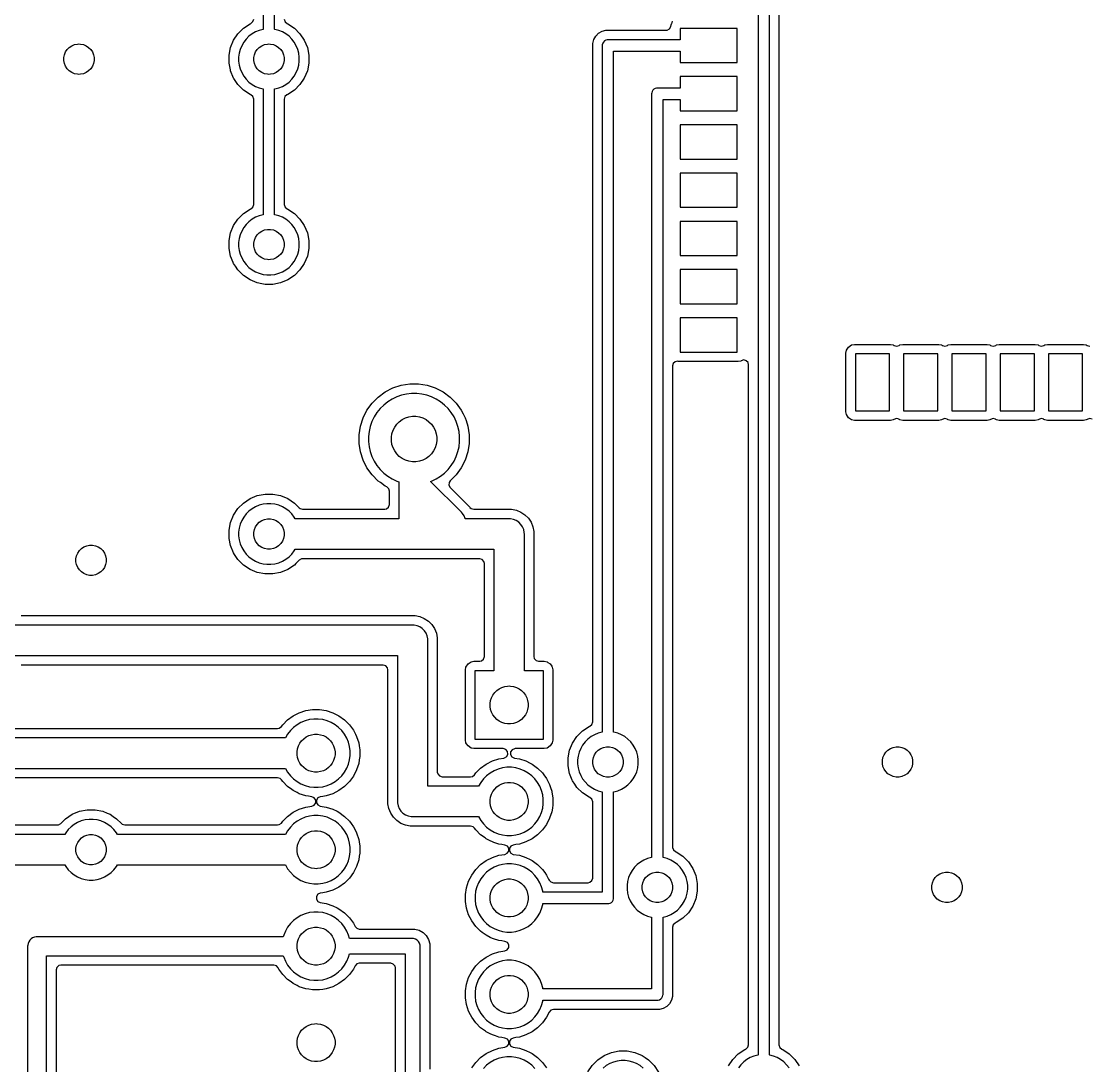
# Model space of a CAD drawing. Header units: millimetres. Extents: x 0 to 90, y 0 to 72.
# Drawn here: x 17.16 to 45.28, y 28.5 to 56 of the extents above; entities that cross this region are included whole.
import ezdxf

# ---------------------------------------------------------------- set-up
doc = ezdxf.new("R2010")
doc.units = ezdxf.units.MM
doc.layers.add('ABLATE', color=1, linetype='CONTINUOUS')

msp = doc.modelspace()

# ---------------------------------------------------------------- linework, layer by layer
at = {"layer": 'ABLATE'}
for points in [[(37.3652, 28.4445), (37.3015, 28.5275), (37.2275, 28.6015), (37.1445, 28.6652), (37.0538, 28.7175), (36.9572, 28.7575), (36.8561, 28.7846), (36.85, 28.7854), (36.85, 45.5), (36.85, 60.44)], [(37.1005, 60.4927), (37.1005, 29.054), (37.1006, 29.0496), (37.1226, 28.9833), (37.177, 28.9395), (37.1976, 28.9309), (37.1976, 28.9309), (37.1976, 28.9309), (37.3697, 28.816), (37.516, 28.6697), (37.516, 28.6697), (37.6309, 28.4976)], [(36.55, 60.29), (36.55, 45.5), (36.55, 28.7854), (36.5439, 28.7846), (36.4428, 28.7575), (36.3462, 28.7175), (36.2555, 28.6652), (36.1725, 28.6015), (36.0985, 28.5275), (36.0348, 28.4445)], [(23.53, 59.17), (23.53, 55.7854), (23.5239, 55.7846), (23.4228, 55.7575), (23.3262, 55.7175), (23.2355, 55.6652), (23.1525, 55.6015), (23.0785, 55.5275), (23.0148, 55.4445), (22.9625, 55.3538), (22.9225, 55.2572), (22.8954, 55.1561), (22.8817, 55.0523), (22.8817, 54.9477), (22.8954, 54.8439), (22.9225, 54.7428), (22.9625, 54.6462), (23.0148, 54.5555), (23.0785, 54.4725), (23.1525, 54.3985), (23.2355, 54.3348), (23.3262, 54.2825), (23.4228, 54.2425), (23.5239, 54.2154), (23.53, 54.2146), (23.53, 50.9054), (23.5239, 50.9046), (23.4228, 50.8775), (23.3262, 50.8375), (23.2355, 50.7852), (23.1525, 50.7215), (23.0785, 50.6475), (23.0148, 50.5645), (22.9625, 50.4738), (22.9225, 50.3772), (22.8954, 50.2761), (22.8817, 50.1723), (22.8817, 50.0677), (22.8954, 49.9639), (22.9225, 49.8628), (22.9625, 49.7662), (23.0148, 49.6755), (23.0785, 49.5925), (23.1525, 49.5185), (23.2355, 49.4548), (23.3262, 49.4025), (23.4228, 49.3625), (23.5239, 49.3354), (23.6277, 49.3217), (23.7323, 49.3217), (23.8361, 49.3354), (23.9372, 49.3625), (24.0338, 49.4025), (24.1245, 49.4548), (24.2075, 49.5185), (24.2815, 49.5925), (24.3452, 49.6755), (24.3975, 49.7662), (24.4375, 49.8628), (24.4646, 49.9639), (24.4783, 50.0677), (24.4783, 50.1723), (24.4646, 50.2761), (24.4375, 50.3772), (24.3975, 50.4738), (24.3452, 50.5645), (24.2815, 50.6475), (24.2075, 50.7215), (24.1245, 50.7852), (24.0338, 50.8375), (23.9372, 50.8775), (23.8361, 50.9046), (23.83, 50.9054), (23.83, 54.2146), (23.8361, 54.2154), (23.9372, 54.2425), (24.0338, 54.2825), (24.1245, 54.3348), (24.2075, 54.3985), (24.2815, 54.4725), (24.3452, 54.5555), (24.3975, 54.6462), (24.4375, 54.7428), (24.4646, 54.8439), (24.4783, 54.9477), (24.4783, 55.0523), (24.4646, 55.1561), (24.4375, 55.2572), (24.3975, 55.3538), (24.3452, 55.4445), (24.2815, 55.5275), (24.2075, 55.6015), (24.1245, 55.6652), (24.0338, 55.7175), (23.9372, 55.7575), (23.8361, 55.7846), (23.83, 55.7854), (23.83, 59.02)], [(17.1596, 40.3505), (27.5241, 40.3505), (27.5241, 40.3505), (27.6497, 40.3255), (27.6497, 40.3255), (27.7681, 40.2765), (27.7681, 40.2765), (27.8747, 40.2053), (27.8747, 40.2053), (27.9653, 40.1147), (27.9653, 40.1147), (28.0365, 40.0081), (28.0365, 40.0081), (28.0365, 40.0081), (28.0855, 39.8897), (28.0855, 39.8897), (28.0855, 39.8897), (28.1105, 39.7641), (28.1105, 36.2345), (28.1217, 36.183), (28.1675, 36.1302), (28.2345, 36.1105), (28.9873, 36.1105), (29.0323, 36.1189), (29.0877, 36.1616), (29.1224, 36.2095), (29.1224, 36.2095), (29.2505, 36.3376), (29.2505, 36.3376), (29.397, 36.444), (29.5584, 36.5262), (29.5584, 36.5262), (29.7306, 36.5822), (29.8623, 36.603), (29.8778, 36.6065), (29.9366, 36.6443), (29.9656, 36.7079), (29.9557, 36.777), (29.9099, 36.8298), (29.8429, 36.8495), (29.0753, 36.8495), (29.0753, 36.8495), (29.0023, 36.864), (29.0023, 36.864), (28.9194, 36.9194), (28.8824, 36.9748), (28.864, 37.0023), (28.864, 37.0023), (28.8495, 37.0753), (28.8495, 38.9247), (28.864, 38.9977), (28.864, 38.9977), (28.9194, 39.0806), (29.0023, 39.136), (29.0023, 39.136), (29.0753, 39.1505), (29.2255, 39.1505), (29.277, 39.1617), (29.3298, 39.2075), (29.3495, 39.2745), (29.3495, 41.7255), (29.3383, 41.777), (29.2925, 41.8298), (29.2255, 41.8495), (28.5243, 41.8495), (28.3961, 41.8495), (27.5641, 41.8495), (27.4359, 41.8495), (24.5665, 41.8495), (24.5401, 41.8467), (24.4788, 41.8132), (24.3911, 41.7255), (24.3497, 41.684), (24.1776, 41.5691), (23.9864, 41.4899), (23.7835, 41.4495), (23.7835, 41.4495), (23.5765, 41.4495), (23.5765, 41.4495), (23.5765, 41.4495), (23.5719, 41.4504), (23.3736, 41.4899), (23.1824, 41.5691), (23.0103, 41.684), (23.0103, 41.684), (22.864, 41.8303), (22.7777, 41.9596), (22.7491, 42.0024), (22.6699, 42.1936), (22.6319, 42.3847), (22.6295, 42.3965), (22.6295, 42.6035), (22.6699, 42.8064), (22.6699, 42.8064), (22.7491, 42.9976), (22.864, 43.1697), (23.0103, 43.316), (23.1824, 43.4309), (23.3736, 43.5101), (23.3736, 43.5101), (23.5765, 43.5505), (23.5765, 43.5505), (23.7835, 43.5505), (23.7835, 43.5505), (23.9864, 43.5101), (23.9864, 43.5101), (24.1776, 43.4309), (24.2636, 43.3735), (24.3497, 43.316), (24.4788, 43.1868), (24.4995, 43.1702), (24.5665, 43.1505), (26.7255, 43.1505), (26.777, 43.1617), (26.8298, 43.2075), (26.8495, 43.2745), (26.8495, 43.6275), (26.8326, 43.69), (26.7818, 43.738), (26.7398, 43.7594), (26.6115, 43.8526), (26.5551, 43.8936), (26.3936, 44.0551), (26.2594, 44.2398), (26.1558, 44.4432), (26.0852, 44.6603), (26.0495, 44.8858), (26.0495, 45.1142), (26.0852, 45.3397), (26.1558, 45.5568), (26.2594, 45.7602), (26.3936, 45.9449), (26.5551, 46.1064), (26.7398, 46.2406), (26.9432, 46.3442), (27.1603, 46.4148), (27.3858, 46.4505), (27.3858, 46.4505), (27.6142, 46.4505), (27.6142, 46.4505), (27.8397, 46.4148), (28.0568, 46.3442), (28.2602, 46.2406), (28.4449, 46.1064), (28.6064, 45.9449), (28.7406, 45.7602), (28.7895, 45.6641), (28.8442, 45.5568), (28.8442, 45.5568), (28.8442, 45.5568), (28.8661, 45.4895), (28.9148, 45.3397), (28.9505, 45.1142), (28.9505, 44.8858), (28.9148, 44.6603), (28.8442, 44.4432), (28.7406, 44.2398), (28.6064, 44.0551), (28.4483, 43.897), (28.4198, 43.8526), (28.4148, 43.783), (28.4483, 43.7216), (28.9655, 43.2045), (28.9693, 43.1998), (28.9701, 43.2003), (29.0008, 43.1702), (29.0678, 43.1505), (30.0641, 43.1505), (30.0641, 43.1505), (30.1897, 43.1255), (30.1897, 43.1255), (30.3081, 43.0765), (30.3081, 43.0765), (30.4147, 43.0053), (30.4147, 43.0053), (30.5053, 42.9147), (30.5053, 42.9147), (30.5765, 42.8081), (30.5765, 42.8081), (30.5765, 42.8081), (30.6255, 42.6897), (30.6255, 42.6897), (30.6255, 42.6897), (30.6505, 42.5641), (30.6505, 39.2745), (30.6617, 39.223), (30.7075, 39.1702), (30.7745, 39.1505), (30.9247, 39.1505), (30.9247, 39.1505), (30.9977, 39.136), (30.9977, 39.136), (31.0226, 39.1193), (31.0806, 39.0806), (31.121, 39.0202), (31.136, 38.9977), (31.136, 38.9977), (31.1505, 38.9247), (31.1505, 38.9247), (31.1505, 38.9247), (31.1505, 37.0753), (31.136, 37.0023), (31.0806, 36.9194), (30.9977, 36.864), (30.9247, 36.8495), (30.9247, 36.8495), (30.1571, 36.8495), (30.1412, 36.8485), (30.0773, 36.8204), (30.0387, 36.7621), (30.0377, 36.6923), (30.0746, 36.633), (30.1377, 36.603), (30.2694, 36.5822), (30.4416, 36.5262), (30.4416, 36.5262), (30.5513, 36.4703), (30.603, 36.444), (30.603, 36.444), (30.603, 36.444), (30.7495, 36.3376), (30.7495, 36.3376), (30.8776, 36.2095), (30.8776, 36.2095), (30.9123, 36.1616), (30.984, 36.063), (31.0377, 35.9575), (31.0662, 35.9016), (31.0662, 35.9016), (31.0894, 35.8303), (31.1222, 35.7294), (31.1268, 35.6999), (31.1505, 35.5506), (31.1505, 35.3694), (31.1368, 35.2827), (31.1222, 35.1906), (31.0662, 35.0184), (30.984, 34.857), (30.8776, 34.7105), (30.7495, 34.5824), (30.603, 34.476), (30.4416, 34.3938), (30.2694, 34.3378), (30.1794, 34.3236), (30.1093, 34.3125), (30.0489, 34.2849), (30.0103, 34.2266), (30.0093, 34.1568), (30.0462, 34.0975), (30.1093, 34.0675), (30.2694, 34.0422), (30.4416, 33.9862), (30.4416, 33.9862), (30.5513, 33.9303), (30.603, 33.904), (30.603, 33.904), (30.603, 33.904), (30.7495, 33.7976), (30.7495, 33.7976), (30.8776, 33.6695), (30.8776, 33.6695), (30.9375, 33.587), (30.984, 33.523), (31.0388, 33.4155), (31.0527, 33.3882), (31.0961, 33.3402), (31.1632, 33.3205), (32.0755, 33.3205), (32.127, 33.3317), (32.1798, 33.3775), (32.1995, 33.4445), (32.1995, 35.446), (32.1994, 35.4504), (32.1774, 35.5167), (32.123, 35.5605), (32.1024, 35.5691), (31.9303, 35.684), (31.9303, 35.684), (31.784, 35.8303), (31.7265, 35.9164), (31.6691, 36.0024), (31.6608, 36.0225), (31.5899, 36.1936), (31.5899, 36.1936), (31.5495, 36.3965), (31.5495, 36.6035), (31.5899, 36.8064), (31.5899, 36.8064), (31.6691, 36.9976), (31.784, 37.1697), (31.9303, 37.316), (32.1024, 37.4309), (32.1024, 37.4309), (32.1112, 37.4346), (32.123, 37.4395), (32.127, 37.4412), (32.1798, 37.487), (32.1995, 37.554), (32.1995, 55.4127), (32.2268, 55.5146), (32.2268, 55.5146), (32.2795, 55.6059), (32.3541, 55.6805), (32.4454, 55.7332), (32.4454, 55.7332), (32.5473, 55.7605), (34.133, 55.7605), (34.1615, 55.7638), (34.2222, 55.7984), (34.2546, 55.8603), (34.264, 55.9077), (34.264, 55.9077), (34.2763, 55.9261), (34.2787, 55.9298), (34.2972, 55.9972)], [(24.0806, 56.0496), (24.1026, 55.9833), (24.157, 55.9395), (24.1776, 55.9309), (24.1776, 55.9309), (24.1776, 55.9309), (24.3497, 55.816), (24.496, 55.6697), (24.496, 55.6697), (24.6109, 55.4976), (24.6901, 55.3064), (24.7305, 55.1035), (24.7305, 54.8965), (24.6901, 54.6936), (24.6109, 54.5024), (24.496, 54.3303), (24.3497, 54.184), (24.1776, 54.0691), (24.157, 54.0605), (24.153, 54.0588), (24.1002, 54.013), (24.0805, 53.946), (24.0805, 51.174), (24.0806, 51.1696), (24.1026, 51.1033), (24.157, 51.0595), (24.1776, 51.0509), (24.1776, 51.0509), (24.1776, 51.0509), (24.3497, 50.936), (24.496, 50.7897), (24.496, 50.7897), (24.6109, 50.6176), (24.6901, 50.4264), (24.7305, 50.2235), (24.7305, 50.0165), (24.6901, 49.8136), (24.6109, 49.6224), (24.496, 49.4503), (24.3497, 49.304), (24.1776, 49.1891), (23.9864, 49.1099), (23.7835, 49.0695), (23.7835, 49.0695), (23.5765, 49.0695), (23.5765, 49.0695), (23.5765, 49.0695), (23.4896, 49.0868), (23.3736, 49.1099), (23.1824, 49.1891), (23.0103, 49.304), (23.0103, 49.304), (22.864, 49.4503), (22.7986, 49.5482), (22.7491, 49.6224), (22.7406, 49.6428), (22.6699, 49.8136), (22.6699, 49.8136), (22.6295, 50.0165), (22.6295, 50.2235), (22.6699, 50.4264), (22.6699, 50.4264), (22.7491, 50.6176), (22.864, 50.7897), (23.0103, 50.936), (23.1824, 51.0509), (23.1824, 51.0509), (23.203, 51.0595), (23.207, 51.0612), (23.2598, 51.107), (23.2795, 51.174), (23.2795, 53.946), (23.2794, 53.9504), (23.2574, 54.0167), (23.203, 54.0605), (23.1824, 54.0691), (23.0103, 54.184), (23.0103, 54.184), (22.864, 54.3303), (22.757, 54.4905), (22.7491, 54.5024), (22.6699, 54.6936), (22.6645, 54.7206), (22.6295, 54.8965), (22.6295, 55.1035), (22.6699, 55.3064), (22.6699, 55.3064), (22.7491, 55.4976), (22.864, 55.6697), (23.0103, 55.816), (23.1824, 55.9309), (23.1824, 55.9309), (23.203, 55.9395), (23.207, 55.9412), (23.2598, 55.987), (23.2795, 56.054)], [(45.3402, 45.5187), (45.2728, 45.5372), (45.2061, 45.5163), (45.1877, 45.504), (45.1147, 45.4895), (45.1147, 45.4895), (44.1653, 45.4895), (44.1653, 45.4895), (44.1653, 45.4895), (44.0923, 45.504), (44.0923, 45.504), (44.0923, 45.504), (44.0739, 45.5163), (44.0702, 45.5187), (44.0028, 45.5372), (43.9361, 45.5163), (43.9177, 45.504), (43.8447, 45.4895), (43.8447, 45.4895), (42.8953, 45.4895), (42.8953, 45.4895), (42.8953, 45.4895), (42.8223, 45.504), (42.8223, 45.504), (42.8223, 45.504), (42.8039, 45.5163), (42.8002, 45.5187), (42.7328, 45.5372), (42.6661, 45.5163), (42.6477, 45.504), (42.5747, 45.4895), (42.5747, 45.4895), (41.6253, 45.4895), (41.6253, 45.4895), (41.6253, 45.4895), (41.5523, 45.504), (41.5523, 45.504), (41.5523, 45.504), (41.5339, 45.5163), (41.5302, 45.5187), (41.4628, 45.5372), (41.3961, 45.5163), (41.3777, 45.504), (41.3047, 45.4895), (41.3047, 45.4895), (40.3553, 45.4895), (40.3553, 45.4895), (40.3553, 45.4895), (40.2823, 45.504), (40.2823, 45.504), (40.2823, 45.504), (40.2639, 45.5163), (40.2602, 45.5187), (40.1928, 45.5372), (40.1261, 45.5163), (40.1077, 45.504), (40.0347, 45.4895), (40.0347, 45.4895), (39.0853, 45.4895), (39.0853, 45.4895), (39.0853, 45.4895), (39.0123, 45.504), (39.0123, 45.504), (39.0123, 45.504), (38.9294, 45.5594), (38.874, 45.6423), (38.874, 45.6423), (38.874, 45.6423), (38.8595, 45.7153), (38.8595, 47.2647), (38.874, 47.3377), (38.874, 47.3377), (38.9294, 47.4206), (39.0123, 47.476), (39.0123, 47.476), (39.0853, 47.4905), (39.0853, 47.4905), (40.0347, 47.4905), (40.0347, 47.4905), (40.1077, 47.476), (40.1077, 47.476), (40.1077, 47.476), (40.1077, 47.476), (40.1261, 47.4637), (40.1298, 47.4613), (40.1972, 47.4428), (40.2639, 47.4637), (40.2823, 47.476), (40.2823, 47.476), (40.3553, 47.4905), (40.3553, 47.4905), (41.3047, 47.4905), (41.3047, 47.4905), (41.3777, 47.476), (41.3777, 47.476), (41.3777, 47.476), (41.3777, 47.476), (41.3961, 47.4637), (41.3998, 47.4613), (41.4672, 47.4428), (41.5339, 47.4637), (41.5523, 47.476), (41.5523, 47.476), (41.6253, 47.4905), (41.6253, 47.4905), (42.5747, 47.4905), (42.5747, 47.4905), (42.6477, 47.476), (42.6477, 47.476), (42.6477, 47.476), (42.6477, 47.476), (42.6661, 47.4637), (42.6698, 47.4613), (42.7372, 47.4428), (42.8039, 47.4637), (42.8223, 47.476), (42.8223, 47.476), (42.8953, 47.4905), (42.8953, 47.4905), (43.8447, 47.4905), (43.8447, 47.4905), (43.9177, 47.476), (43.9177, 47.476), (43.9177, 47.476), (43.9177, 47.476), (43.9361, 47.4637), (43.9398, 47.4613), (44.0072, 47.4428), (44.0739, 47.4637), (44.0923, 47.476), (44.0923, 47.476), (44.1653, 47.4905), (44.1653, 47.4905), (45.1147, 47.4905), (45.1147, 47.4905), (45.1877, 47.476), (45.1877, 47.476), (45.1877, 47.476), (45.1877, 47.476), (45.2061, 47.4637), (45.2098, 47.4613), (45.2772, 47.4428)], [(35.7691, 28.4976), (35.884, 28.6697), (36.0303, 28.816), (36.2024, 28.9309), (36.2024, 28.9309), (36.223, 28.9395), (36.227, 28.9412), (36.2798, 28.987), (36.2995, 29.054), (36.2995, 46.9569), (36.2874, 47.0104), (36.2407, 47.0624), (36.1733, 47.0808), (36.1066, 47.06), (36.0977, 47.054), (36.0977, 47.054), (36.0247, 47.0395), (36.0247, 47.0395), (34.4753, 47.0395), (34.4487, 47.0448), (34.4421, 47.0459), (34.373, 47.036), (34.3202, 46.9902), (34.3005, 46.9232), (34.3005, 34.254), (34.3006, 34.2496), (34.3226, 34.1833), (34.377, 34.1395), (34.3976, 34.1309), (34.3976, 34.1309), (34.3976, 34.1309), (34.5697, 34.016), (34.716, 33.8697), (34.716, 33.8697), (34.8309, 33.6976), (34.9101, 33.5064), (34.9505, 33.3035), (34.9505, 33.0965), (34.9101, 32.8936), (34.8309, 32.7024), (34.716, 32.5303), (34.5697, 32.384), (34.3976, 32.2691), (34.377, 32.2605), (34.373, 32.2588), (34.3202, 32.213), (34.3005, 32.146), (34.3005, 30.3273), (34.2732, 30.2254), (34.2205, 30.1341), (34.1459, 30.0595), (34.0546, 30.0068), (33.9527, 29.9795), (33.9527, 29.9795), (31.1632, 29.9795), (31.1007, 29.9626), (31.0527, 29.9118), (30.984, 29.777), (30.8776, 29.6305), (30.7495, 29.5024), (30.603, 29.396), (30.4416, 29.3138), (30.2694, 29.2578), (30.1794, 29.2436), (30.1093, 29.2325), (30.0489, 29.2049), (30.0103, 29.1466), (30.0093, 29.0768), (30.0462, 29.0175), (30.1093, 28.9875), (30.2694, 28.9622), (30.4416, 28.9062), (30.4416, 28.9062), (30.5513, 28.8503), (30.603, 28.824), (30.603, 28.824), (30.603, 28.824), (30.7495, 28.7176), (30.7495, 28.7176), (30.8776, 28.5895), (30.8776, 28.5895), (30.984, 28.443)], [(16.9236, 39.3), (27.06, 39.3), (27.06, 35.46), (27.0619, 35.4208), (27.0772, 35.3439), (27.1072, 35.2714), (27.1508, 35.2062), (27.2062, 35.1508), (27.2714, 35.1072), (27.3439, 35.0772), (27.4208, 35.0619), (27.46, 35.06), (29.1939, 35.06), (29.2517, 34.96), (29.3233, 34.8666), (29.4066, 34.7833), (29.5, 34.7117), (29.6019, 34.6528), (29.7107, 34.6078), (29.8244, 34.5773), (29.9411, 34.5619), (30.0589, 34.5619), (30.1756, 34.5773), (30.2893, 34.6078), (30.3981, 34.6528), (30.5, 34.7117), (30.5934, 34.7833), (30.6767, 34.8666), (30.7483, 34.96), (30.8072, 35.0619), (30.8522, 35.1707), (30.8827, 35.2844), (30.8981, 35.4011), (30.8981, 35.5189), (30.8827, 35.6356), (30.8522, 35.7493), (30.8072, 35.8581), (30.7483, 35.96), (30.6767, 36.0534), (30.5934, 36.1367), (30.5, 36.2083), (30.3981, 36.2672), (30.2893, 36.3122), (30.1756, 36.3427), (30.0589, 36.3581), (29.9411, 36.3581), (29.8244, 36.3427), (29.7107, 36.3122), (29.6019, 36.2672), (29.5, 36.2083), (29.4066, 36.1367), (29.3233, 36.0534), (29.2517, 35.96), (29.1939, 35.86), (27.86, 35.86), (27.86, 39.7), (27.8581, 39.7392), (27.8428, 39.8161), (27.8128, 39.8886), (27.7692, 39.9538), (27.7138, 40.0092), (27.6486, 40.0528), (27.5761, 40.0828), (27.4992, 40.0981), (27.46, 40.1), (16.9236, 40.1)], [(29.016, 28.443), (29.1224, 28.5895), (29.1224, 28.5895), (29.2505, 28.7176), (29.2505, 28.7176), (29.397, 28.824), (29.5584, 28.9062), (29.5584, 28.9062), (29.7306, 28.9622), (29.8907, 28.9875), (29.9511, 29.0151), (29.9897, 29.0734), (29.9907, 29.1432), (29.9538, 29.2025), (29.8907, 29.2325), (29.8036, 29.2463), (29.7306, 29.2578), (29.6445, 29.2858), (29.5584, 29.3138), (29.5584, 29.3138), (29.5025, 29.3423), (29.397, 29.396), (29.3783, 29.4096), (29.2505, 29.5024), (29.2505, 29.5024), (29.1224, 29.6305), (29.1224, 29.6305), (29.016, 29.777), (29.0144, 29.7801), (28.9833, 29.8411), (28.9338, 29.9384), (28.9338, 29.9384), (28.8778, 30.1106), (28.8495, 30.2894), (28.8495, 30.4706), (28.8778, 30.6494), (28.9338, 30.8216), (28.9338, 30.8216), (29.016, 30.983), (29.1224, 31.1295), (29.1224, 31.1295), (29.2505, 31.2576), (29.2505, 31.2576), (29.397, 31.364), (29.5584, 31.4462), (29.5584, 31.4462), (29.7306, 31.5022), (29.8907, 31.5275), (29.9511, 31.5551), (29.9897, 31.6134), (29.9907, 31.6832), (29.9538, 31.7425), (29.8907, 31.7725), (29.8036, 31.7863), (29.7306, 31.7978), (29.591, 31.8432), (29.5584, 31.8538), (29.5584, 31.8538), (29.5025, 31.8823), (29.397, 31.936), (29.2945, 32.0105), (29.2505, 32.0424), (29.2505, 32.0424), (29.1224, 32.1705), (29.1224, 32.1705), (29.016, 32.317), (28.9338, 32.4784), (28.9338, 32.4784), (28.8778, 32.6506), (28.8495, 32.8294), (28.8495, 33.0106), (28.8778, 33.1894), (28.9338, 33.3616), (28.9338, 33.3616), (29.016, 33.523), (29.1224, 33.6695), (29.1224, 33.6695), (29.2505, 33.7976), (29.2505, 33.7976), (29.397, 33.904), (29.5584, 33.9862), (29.5584, 33.9862), (29.7306, 34.0422), (29.8907, 34.0675), (29.9511, 34.0951), (29.9897, 34.1534), (29.9907, 34.2232), (29.9538, 34.2825), (29.8907, 34.3125), (29.8036, 34.3263), (29.7306, 34.3378), (29.6016, 34.3797), (29.5584, 34.3938), (29.5584, 34.3938), (29.5025, 34.4223), (29.397, 34.476), (29.3666, 34.4981), (29.2505, 34.5824), (29.2505, 34.5824), (29.1224, 34.7105), (29.1224, 34.7105), (29.0877, 34.7584), (29.0544, 34.7898), (28.9873, 34.8095), (27.5241, 34.8095), (27.3959, 34.8095), (27.3959, 34.8095), (27.2703, 34.8345), (27.2703, 34.8345), (27.2703, 34.8345), (27.1519, 34.8835), (27.1519, 34.8835), (27.1519, 34.8835), (27.0453, 34.9547), (27.0453, 34.9547), (26.9547, 35.0453), (26.9547, 35.0453), (26.8835, 35.1519), (26.8835, 35.1519), (26.8345, 35.2703), (26.8345, 35.2703), (26.8095, 35.3959), (26.8095, 35.3959), (26.8095, 35.3959), (26.8095, 38.9255), (26.7983, 38.977), (26.7525, 39.0298), (26.6855, 39.0495), (17.1596, 39.0495)], [(12.6596, 37.3805), (23.9073, 37.3805), (23.9523, 37.3889), (24.0077, 37.4316), (24.0424, 37.4795), (24.0424, 37.4795), (24.1705, 37.6076), (24.1705, 37.6076), (24.317, 37.714), (24.4784, 37.7962), (24.4784, 37.7962), (24.6506, 37.8522), (24.8294, 37.8805), (24.8295, 37.8805), (25.0105, 37.8805), (25.0106, 37.8805), (25.1894, 37.8522), (25.3616, 37.7962), (25.3616, 37.7962), (25.4325, 37.7601), (25.523, 37.714), (25.523, 37.714), (25.523, 37.714), (25.6695, 37.6076), (25.6695, 37.6076), (25.7976, 37.4795), (25.7976, 37.4795), (25.8757, 37.3719), (25.904, 37.333), (25.9577, 37.2275), (25.9862, 37.1716), (25.9862, 37.1716), (26.0422, 36.9994), (26.054, 36.9246), (26.0705, 36.8206), (26.0705, 36.6394), (26.0568, 36.5527), (26.0422, 36.4606), (25.9862, 36.2884), (25.904, 36.127), (25.7976, 35.9805), (25.6695, 35.8524), (25.523, 35.746), (25.3616, 35.6638), (25.1894, 35.6078), (25.0994, 35.5936), (25.0293, 35.5825), (24.9689, 35.5549), (24.9303, 35.4966), (24.9293, 35.4268), (24.9662, 35.3675), (25.0293, 35.3375), (25.1894, 35.3122), (25.3616, 35.2562), (25.3616, 35.2562), (25.4713, 35.2003), (25.523, 35.174), (25.523, 35.174), (25.523, 35.174), (25.6695, 35.0676), (25.6695, 35.0676), (25.7976, 34.9395), (25.7976, 34.9395), (25.8431, 34.8768), (25.904, 34.793), (25.9538, 34.6953), (25.9862, 34.6316), (25.9862, 34.6316), (26.0422, 34.4594), (26.0526, 34.3938), (26.0705, 34.2806), (26.0705, 34.0994), (26.0573, 34.016), (26.0422, 33.9206), (25.9862, 33.7484), (25.904, 33.587), (25.7976, 33.4405), (25.6695, 33.3124), (25.523, 33.206), (25.3616, 33.1238), (25.1894, 33.0678), (25.0994, 33.0536), (25.0293, 33.0425), (24.9689, 33.0149), (24.9303, 32.9566), (24.9293, 32.8868), (24.9662, 32.8275), (25.0293, 32.7975), (25.1894, 32.7722), (25.3616, 32.7162), (25.3616, 32.7162), (25.4713, 32.6603), (25.523, 32.634), (25.523, 32.634), (25.523, 32.634), (25.6695, 32.5276), (25.6695, 32.5276), (25.7976, 32.3995), (25.7976, 32.3995), (25.904, 32.253), (25.904, 32.253), (25.904, 32.253), (25.9472, 32.1682), (25.9906, 32.1202), (26.0577, 32.1005), (27.5193, 32.1005), (27.5193, 32.1005), (27.6339, 32.0698), (27.7366, 32.0105), (27.8205, 31.9266), (27.8798, 31.8239), (27.9105, 31.7093), (27.9105, 31.7093), (27.9105, 28.4145)], [(12.4236, 36.33), (24.1139, 36.33), (24.1717, 36.23), (24.2433, 36.1366), (24.3266, 36.0533), (24.42, 35.9817), (24.5219, 35.9228), (24.6307, 35.8778), (24.7444, 35.8473), (24.8611, 35.8319), (24.9789, 35.8319), (25.0956, 35.8473), (25.2093, 35.8778), (25.3181, 35.9228), (25.42, 35.9817), (25.5134, 36.0533), (25.5967, 36.1366), (25.6683, 36.23), (25.7272, 36.3319), (25.7722, 36.4407), (25.8027, 36.5544), (25.8181, 36.6711), (25.8181, 36.7889), (25.8027, 36.9056), (25.7722, 37.0193), (25.7272, 37.1281), (25.6683, 37.23), (25.5967, 37.3234), (25.5134, 37.4067), (25.42, 37.4783), (25.3181, 37.5372), (25.2093, 37.5822), (25.0956, 37.6127), (24.9789, 37.6281), (24.8611, 37.6281), (24.7444, 37.6127), (24.6307, 37.5822), (24.5219, 37.5372), (24.42, 37.4783), (24.3266, 37.4067), (24.2433, 37.3234), (24.1717, 37.23), (24.1139, 37.13), (12.4236, 37.13)], [(1.3359, 34.8405), (18.1135, 34.8405), (18.1399, 34.8433), (18.2012, 34.8768), (18.3303, 35.006), (18.3303, 35.006), (18.5024, 35.1209), (18.6936, 35.2001), (18.6936, 35.2001), (18.8965, 35.2405), (18.8965, 35.2405), (19.1035, 35.2405), (19.1035, 35.2405), (19.3064, 35.2001), (19.3064, 35.2001), (19.4229, 35.1519), (19.4976, 35.1209), (19.5775, 35.0676), (19.6697, 35.006), (19.7988, 34.8768), (19.8195, 34.8602), (19.8865, 34.8405), (23.9073, 34.8405), (23.9523, 34.8489), (24.0077, 34.8916), (24.0424, 34.9395), (24.0424, 34.9395), (24.1705, 35.0676), (24.1705, 35.0676), (24.317, 35.174), (24.4784, 35.2562), (24.4784, 35.2562), (24.6506, 35.3122), (24.8107, 35.3375), (24.8711, 35.3651), (24.9097, 35.4234), (24.9107, 35.4932), (24.8738, 35.5525), (24.8107, 35.5825), (24.7236, 35.5963), (24.6506, 35.6078), (24.5587, 35.6377), (24.4784, 35.6638), (24.4784, 35.6638), (24.4225, 35.6923), (24.317, 35.746), (24.2805, 35.7725), (24.1705, 35.8524), (24.1705, 35.8524), (24.0424, 35.9805), (24.0424, 35.9805), (24.0077, 36.0284), (23.9744, 36.0598), (23.9073, 36.0795), (12.6596, 36.0795)], [(5.7299, 33.79), (18.3092, 33.79), (18.3348, 33.7455), (18.3985, 33.6625), (18.4725, 33.5885), (18.5555, 33.5248), (18.6462, 33.4725), (18.7428, 33.4325), (18.8439, 33.4054), (18.9477, 33.3917), (19.0523, 33.3917), (19.1561, 33.4054), (19.2572, 33.4325), (19.3538, 33.4725), (19.4445, 33.5248), (19.5275, 33.5885), (19.6015, 33.6625), (19.6652, 33.7455), (19.6908, 33.79), (24.1139, 33.79), (24.1717, 33.69), (24.2433, 33.5966), (24.3266, 33.5133), (24.42, 33.4417), (24.5219, 33.3828), (24.6307, 33.3378), (24.7444, 33.3073), (24.8611, 33.2919), (24.9789, 33.2919), (25.0956, 33.3073), (25.2093, 33.3378), (25.3181, 33.3828), (25.42, 33.4417), (25.5134, 33.5133), (25.5967, 33.5966), (25.6683, 33.69), (25.7272, 33.7919), (25.7722, 33.9007), (25.8027, 34.0144), (25.8181, 34.1311), (25.8181, 34.2489), (25.8027, 34.3656), (25.7722, 34.4793), (25.7272, 34.5881), (25.6683, 34.69), (25.5967, 34.7834), (25.5134, 34.8667), (25.42, 34.9383), (25.3181, 34.9972), (25.2093, 35.0422), (25.0956, 35.0727), (24.9789, 35.0881), (24.8611, 35.0881), (24.7444, 35.0727), (24.6307, 35.0422), (24.5219, 34.9972), (24.42, 34.9383), (24.3266, 34.8667), (24.2433, 34.7834), (24.1717, 34.69), (24.1139, 34.59), (19.6908, 34.59), (19.6652, 34.6345), (19.6015, 34.7175), (19.5275, 34.7915), (19.4445, 34.8552), (19.3538, 34.9075), (19.2572, 34.9475), (19.1561, 34.9746), (19.0523, 34.9883), (18.9477, 34.9883), (18.8439, 34.9746), (18.7428, 34.9475), (18.6462, 34.9075), (18.5555, 34.8552), (18.4725, 34.7915), (18.3985, 34.7175), (18.3348, 34.6345), (18.3092, 34.59), (1.4, 34.59)], [(27.66, 28.04), (27.66, 31.65), (27.6583, 31.6761), (27.6448, 31.7265), (27.6187, 31.7718), (27.5818, 31.8087), (27.5365, 31.8348), (27.4861, 31.8483), (27.46, 31.85), (25.7962, 31.85), (25.7722, 31.9393), (25.7272, 32.0481), (25.6683, 32.15), (25.5967, 32.2434), (25.5134, 32.3267), (25.42, 32.3983), (25.3181, 32.4572), (25.2093, 32.5022), (25.0956, 32.5327), (24.9789, 32.5481), (24.8611, 32.5481), (24.7444, 32.5327), (24.6307, 32.5022), (24.5219, 32.4572), (24.42, 32.3983), (24.3266, 32.3267), (24.2433, 32.2434), (24.1717, 32.15), (24.1128, 32.0481), (24.0678, 31.9393), (24.0572, 31.9), (17.58, 31.9), (17.5555, 31.8988), (17.5074, 31.8892), (17.4622, 31.8705), (17.4214, 31.8433), (17.3867, 31.8086), (17.3595, 31.7678), (17.3408, 31.7226), (17.3312, 31.6745), (17.33, 31.65), (17.33, 22.9645)], [(17.83, 22.9645), (17.83, 31.4), (24.0572, 31.4), (24.0678, 31.3607), (24.1128, 31.2519), (24.1717, 31.15), (24.2433, 31.0566), (24.3266, 30.9733), (24.42, 30.9017), (24.5219, 30.8428), (24.6307, 30.7978), (24.7444, 30.7673), (24.8611, 30.7519), (24.9789, 30.7519), (25.0956, 30.7673), (25.2093, 30.7978), (25.3181, 30.8428), (25.42, 30.9017), (25.5134, 30.9733), (25.5967, 31.0566), (25.6683, 31.15), (25.7272, 31.2519), (25.7722, 31.3607), (25.7962, 31.45), (27.26, 31.45), (27.26, 27.84)], [(27.0095, 27.8993), (27.0095, 31.0755), (26.9983, 31.127), (26.9525, 31.1798), (26.8855, 31.1995), (26.0577, 31.1995), (25.9952, 31.1826), (25.9472, 31.1318), (25.904, 31.047), (25.7976, 30.9005), (25.6695, 30.7724), (25.523, 30.666), (25.3616, 30.5838), (25.1894, 30.5278), (25.0973, 30.5132), (25.0106, 30.4995), (24.8295, 30.4995), (24.8294, 30.4995), (24.7334, 30.5147), (24.6506, 30.5278), (24.5645, 30.5558), (24.4784, 30.5838), (24.4784, 30.5838), (24.4225, 30.6123), (24.317, 30.666), (24.2603, 30.7072), (24.1705, 30.7724), (24.1705, 30.7724), (24.0424, 30.9005), (24.0424, 30.9005), (23.936, 31.047), (23.9215, 31.0755), (23.9183, 31.0818), (23.8748, 31.1298), (23.8078, 31.1495), (18.2045, 31.1495), (18.153, 31.1383), (18.1002, 31.0925), (18.0805, 31.0255), (18.0805, 23.2186)], [(30.6767, 28.4334), (30.5934, 28.5167), (30.5, 28.5883), (30.3981, 28.6472), (30.2893, 28.6922), (30.1756, 28.7227), (30.0589, 28.7381), (29.9411, 28.7381), (29.8244, 28.7227), (29.7107, 28.6922), (29.6019, 28.6472), (29.5, 28.5883), (29.4066, 28.5167), (29.3233, 28.4334)], [(32.0744, 28.3456), (32.184, 28.5097), (32.3303, 28.656), (32.5024, 28.7709), (32.6936, 28.8501), (32.6936, 28.8501), (32.8965, 28.8905), (32.8965, 28.8905), (33.1035, 28.8905), (33.1035, 28.8905), (33.3064, 28.8501), (33.3064, 28.8501), (33.4976, 28.7709), (33.5775, 28.7176), (33.6697, 28.656), (33.816, 28.5097), (33.816, 28.5097), (33.816, 28.5097), (33.9309, 28.3376)], [(33.5275, 28.4415), (33.4445, 28.5052), (33.3538, 28.5575), (33.2572, 28.5975), (33.1561, 28.6246), (33.0523, 28.6383), (32.9477, 28.6383), (32.8439, 28.6246), (32.7428, 28.5975), (32.6462, 28.5575), (32.5555, 28.5052), (32.4725, 28.4415)]]:
    msp.add_lwpolyline(points, dxfattribs=at)
for points in [[(34.5, 55.51), (32.6, 55.51), (32.5804, 55.5087), (32.5426, 55.4986), (32.5087, 55.479), (32.481, 55.4513), (32.4614, 55.4174), (32.4513, 55.3796), (32.45, 55.36), (32.45, 37.2854), (32.4439, 37.2846), (32.3428, 37.2575), (32.2462, 37.2175), (32.1555, 37.1652), (32.0725, 37.1015), (31.9985, 37.0275), (31.9348, 36.9445), (31.8825, 36.8538), (31.8425, 36.7572), (31.8154, 36.6561), (31.8017, 36.5523), (31.8017, 36.4477), (31.8154, 36.3439), (31.8425, 36.2428), (31.8825, 36.1462), (31.9348, 36.0555), (31.9985, 35.9725), (32.0725, 35.8985), (32.1555, 35.8348), (32.2462, 35.7825), (32.3428, 35.7425), (32.4439, 35.7154), (32.45, 35.7146), (32.45, 33.07), (30.8861, 33.07), (30.8827, 33.0956), (30.8522, 33.2093), (30.8072, 33.3181), (30.7483, 33.42), (30.6767, 33.5134), (30.5934, 33.5967), (30.5, 33.6683), (30.3981, 33.7272), (30.2893, 33.7722), (30.1756, 33.8027), (30.0589, 33.8181), (29.9411, 33.8181), (29.8244, 33.8027), (29.7107, 33.7722), (29.6019, 33.7272), (29.5, 33.6683), (29.4066, 33.5967), (29.3233, 33.5134), (29.2517, 33.42), (29.1928, 33.3181), (29.1478, 33.2093), (29.1173, 33.0956), (29.1019, 32.9789), (29.1019, 32.8611), (29.1173, 32.7444), (29.1478, 32.6307), (29.1928, 32.5219), (29.2517, 32.42), (29.3233, 32.3266), (29.4066, 32.2433), (29.5, 32.1717), (29.6019, 32.1128), (29.7107, 32.0678), (29.8244, 32.0373), (29.9411, 32.0219), (30.0589, 32.0219), (30.1756, 32.0373), (30.2893, 32.0678), (30.3981, 32.1128), (30.5, 32.1717), (30.5934, 32.2433), (30.6767, 32.3266), (30.7483, 32.42), (30.8072, 32.5219), (30.8522, 32.6307), (30.8827, 32.7444), (30.8861, 32.77), (32.6, 32.77), (32.6196, 32.7713), (32.6196, 32.7713), (32.6574, 32.7814), (32.6913, 32.801), (32.719, 32.8287), (32.7386, 32.8626), (32.7487, 32.9004), (32.75, 32.92), (32.75, 35.7146), (32.7561, 35.7154), (32.8572, 35.7425), (32.9538, 35.7825), (33.0445, 35.8348), (33.1275, 35.8985), (33.2015, 35.9725), (33.2652, 36.0555), (33.3175, 36.1462), (33.3575, 36.2428), (33.3846, 36.3439), (33.3983, 36.4477), (33.3983, 36.5523), (33.3846, 36.6561), (33.3575, 36.7572), (33.3175, 36.8538), (33.2652, 36.9445), (33.2015, 37.0275), (33.1275, 37.1015), (33.0445, 37.1652), (32.9538, 37.2175), (32.8572, 37.2575), (32.7561, 37.2846), (32.75, 37.2854), (32.75, 55.21), (34.5, 55.21), (34.5, 54.91), (36, 54.91), (36, 55.81), (34.5, 55.81)], [(18.7192, 55.3981), (18.7961, 55.3828), (18.8686, 55.3528), (18.9338, 55.3092), (18.9892, 55.2538), (19.0328, 55.1886), (19.0628, 55.1161), (19.0781, 55.0392), (19.0781, 54.9608), (19.0628, 54.8839), (19.0328, 54.8114), (18.9892, 54.7462), (18.9338, 54.6908), (18.8686, 54.6472), (18.7961, 54.6172), (18.7192, 54.6019), (18.68, 54.6), (18.6408, 54.6019), (18.5639, 54.6172), (18.4914, 54.6472), (18.4262, 54.6908), (18.3708, 54.7462), (18.3272, 54.8114), (18.2972, 54.8839), (18.2819, 54.9608), (18.2819, 55.0392), (18.2972, 55.1161), (18.3272, 55.1886), (18.3708, 55.2538), (18.4262, 55.3092), (18.4914, 55.3528), (18.5639, 55.3828), (18.6408, 55.3981), (18.68, 55.4)], [(23.7192, 55.3981), (23.7961, 55.3828), (23.8686, 55.3528), (23.9338, 55.3092), (23.9892, 55.2538), (24.0328, 55.1886), (24.0628, 55.1161), (24.0781, 55.0392), (24.0781, 54.9608), (24.0628, 54.8839), (24.0328, 54.8114), (23.9892, 54.7462), (23.9338, 54.6908), (23.8686, 54.6472), (23.7961, 54.6172), (23.7192, 54.6019), (23.68, 54.6), (23.6408, 54.6019), (23.5639, 54.6172), (23.4914, 54.6472), (23.4262, 54.6908), (23.3708, 54.7462), (23.3272, 54.8114), (23.2972, 54.8839), (23.2819, 54.9608), (23.2819, 55.0392), (23.2972, 55.1161), (23.3272, 55.1886), (23.3708, 55.2538), (23.4262, 55.3092), (23.4914, 55.3528), (23.5639, 55.3828), (23.6408, 55.3981), (23.68, 55.4)], [(34.5, 54.24), (33.9, 54.24), (33.8804, 54.2387), (33.8426, 54.2286), (33.8087, 54.209), (33.781, 54.1813), (33.7614, 54.1474), (33.7513, 54.1096), (33.75, 54.09), (33.75, 33.9854), (33.7439, 33.9846), (33.6428, 33.9575), (33.5462, 33.9175), (33.4555, 33.8652), (33.3725, 33.8015), (33.2985, 33.7275), (33.2348, 33.6445), (33.1825, 33.5538), (33.1425, 33.4572), (33.1154, 33.3561), (33.1017, 33.2523), (33.1017, 33.1477), (33.1154, 33.0439), (33.1425, 32.9428), (33.1825, 32.8462), (33.2348, 32.7555), (33.2985, 32.6725), (33.3725, 32.5985), (33.4555, 32.5348), (33.5462, 32.4825), (33.6428, 32.4425), (33.7439, 32.4154), (33.75, 32.4146), (33.75, 30.53), (30.8861, 30.53), (30.8827, 30.5556), (30.8522, 30.6693), (30.8072, 30.7781), (30.7483, 30.88), (30.6767, 30.9734), (30.5934, 31.0567), (30.5, 31.1283), (30.3981, 31.1872), (30.2893, 31.2322), (30.1756, 31.2627), (30.0589, 31.2781), (29.9411, 31.2781), (29.8244, 31.2627), (29.7107, 31.2322), (29.6019, 31.1872), (29.5, 31.1283), (29.4066, 31.0567), (29.3233, 30.9734), (29.2517, 30.88), (29.1928, 30.7781), (29.1478, 30.6693), (29.1173, 30.5556), (29.1019, 30.4389), (29.1019, 30.3211), (29.1173, 30.2044), (29.1478, 30.0907), (29.1928, 29.9819), (29.2517, 29.88), (29.3233, 29.7866), (29.4066, 29.7033), (29.5, 29.6317), (29.6019, 29.5728), (29.7107, 29.5278), (29.8244, 29.4973), (29.9411, 29.4819), (30.0589, 29.4819), (30.1756, 29.4973), (30.2893, 29.5278), (30.3981, 29.5728), (30.5, 29.6317), (30.5934, 29.7033), (30.6767, 29.7866), (30.7483, 29.88), (30.8072, 29.9819), (30.8522, 30.0907), (30.8827, 30.2044), (30.8861, 30.23), (33.9, 30.23), (33.9196, 30.2313), (33.9574, 30.2414), (33.9913, 30.261), (34.019, 30.2887), (34.0386, 30.3226), (34.0487, 30.3604), (34.05, 30.38), (34.05, 32.4146), (34.0561, 32.4154), (34.1572, 32.4425), (34.2538, 32.4825), (34.3445, 32.5348), (34.4275, 32.5985), (34.5015, 32.6725), (34.5652, 32.7555), (34.6175, 32.8462), (34.6575, 32.9428), (34.6846, 33.0439), (34.6983, 33.1477), (34.6983, 33.2523), (34.6846, 33.3561), (34.6575, 33.4572), (34.6175, 33.5538), (34.5652, 33.6445), (34.5015, 33.7275), (34.4275, 33.8015), (34.3445, 33.8652), (34.2538, 33.9175), (34.1572, 33.9575), (34.0561, 33.9846), (34.05, 33.9854), (34.05, 53.94), (34.5, 53.94), (34.5, 53.64), (36, 53.64), (36, 54.54), (34.5, 54.54)], [(34.5, 52.37), (36, 52.37), (36, 53.27), (34.5, 53.27)], [(34.5, 51.1), (36, 51.1), (36, 52), (34.5, 52)], [(34.5, 49.83), (36, 49.83), (36, 50.73), (34.5, 50.73)], [(23.7192, 50.5181), (23.7961, 50.5028), (23.8686, 50.4728), (23.9338, 50.4292), (23.9892, 50.3738), (24.0328, 50.3086), (24.0628, 50.2361), (24.0781, 50.1592), (24.0781, 50.0808), (24.0628, 50.0039), (24.0328, 49.9314), (23.9892, 49.8662), (23.9338, 49.8108), (23.8686, 49.7672), (23.7961, 49.7372), (23.7192, 49.7219), (23.68, 49.72), (23.6408, 49.7219), (23.5639, 49.7372), (23.4914, 49.7672), (23.4262, 49.8108), (23.3708, 49.8662), (23.3272, 49.9314), (23.2972, 50.0039), (23.2819, 50.0808), (23.2819, 50.1592), (23.2972, 50.2361), (23.3272, 50.3086), (23.3708, 50.3738), (23.4262, 50.4292), (23.4914, 50.4728), (23.5639, 50.5028), (23.6408, 50.5181), (23.68, 50.52)], [(34.5, 48.56), (36, 48.56), (36, 49.46), (34.5, 49.46)], [(34.5, 47.29), (36, 47.29), (36, 48.19), (34.5, 48.19)], [(39.11, 45.74), (40.01, 45.74), (40.01, 47.24), (39.11, 47.24)], [(40.38, 45.74), (41.28, 45.74), (41.28, 47.24), (40.38, 47.24)], [(41.65, 45.74), (42.55, 45.74), (42.55, 47.24), (41.65, 47.24)], [(42.92, 45.74), (43.82, 45.74), (43.82, 47.24), (42.92, 47.24)], [(44.19, 45.74), (45.09, 45.74), (45.09, 47.24), (44.19, 47.24)], [(27.299, 46.183), (27.1678, 46.1531), (27.0408, 46.1087), (26.9195, 46.0503), (26.8056, 45.9787), (26.7004, 45.8948), (26.6052, 45.7996), (26.5213, 45.6944), (26.4497, 45.5805), (26.3913, 45.4592), (26.3469, 45.3322), (26.317, 45.201), (26.3019, 45.0673), (26.3019, 44.9327), (26.317, 44.799), (26.3469, 44.6678), (26.3913, 44.5408), (26.4497, 44.4195), (26.5213, 44.3056), (26.6052, 44.2004), (26.7004, 44.1052), (26.8056, 44.0213), (26.9195, 43.9497), (27.0408, 43.8913), (27.1, 43.8706), (27.1, 42.9), (24.3708, 42.9), (24.3452, 42.9445), (24.2815, 43.0275), (24.2075, 43.1015), (24.1245, 43.1652), (24.0338, 43.2175), (23.9372, 43.2575), (23.8361, 43.2846), (23.7323, 43.2983), (23.6277, 43.2983), (23.5239, 43.2846), (23.4228, 43.2575), (23.3262, 43.2175), (23.2355, 43.1652), (23.1525, 43.1015), (23.0785, 43.0275), (23.0148, 42.9445), (22.9625, 42.8538), (22.9225, 42.7572), (22.8954, 42.6561), (22.8817, 42.5523), (22.8817, 42.4477), (22.8954, 42.3439), (22.9225, 42.2428), (22.9625, 42.1462), (23.0148, 42.0555), (23.0785, 41.9725), (23.1525, 41.8985), (23.2355, 41.8348), (23.3262, 41.7825), (23.4228, 41.7425), (23.5239, 41.7154), (23.6277, 41.7017), (23.7323, 41.7017), (23.8361, 41.7154), (23.9372, 41.7425), (24.0338, 41.7825), (24.1245, 41.8348), (24.2075, 41.8985), (24.2815, 41.9725), (24.3452, 42.0555), (24.3708, 42.1), (29.6, 42.1), (29.6, 38.9), (29.1, 38.9), (29.1, 37.1), (30.9, 37.1), (30.9, 38.9), (30.4, 38.9), (30.4, 42.5), (30.3981, 42.5392), (30.3828, 42.6161), (30.3528, 42.6886), (30.3092, 42.7538), (30.2538, 42.8092), (30.1886, 42.8528), (30.1161, 42.8828), (30.0392, 42.8981), (30, 42.9), (28.8442, 42.9), (28.843, 42.9059), (28.813, 42.9784), (28.813, 42.9784), (28.7694, 43.0436), (28.743, 43.0726), (27.9334, 43.8823), (27.9592, 43.8913), (28.0805, 43.9497), (28.1944, 44.0213), (28.2996, 44.1052), (28.3948, 44.2004), (28.4787, 44.3056), (28.5503, 44.4195), (28.6087, 44.5408), (28.6531, 44.6678), (28.683, 44.799), (28.6981, 44.9327), (28.6981, 45.0673), (28.683, 45.201), (28.6531, 45.3322), (28.6087, 45.4592), (28.5503, 45.5805), (28.4787, 45.6944), (28.3948, 45.7996), (28.2996, 45.8948), (28.1944, 45.9787), (28.0805, 46.0503), (27.9592, 46.1087), (27.8322, 46.1531), (27.701, 46.183), (27.5673, 46.1981), (27.4327, 46.1981)], [(27.5471, 45.5982), (27.6401, 45.5834), (27.7296, 45.5543), (27.8135, 45.5116), (27.8897, 45.4562), (27.9562, 45.3897), (28.0116, 45.3135), (28.0543, 45.2296), (28.0834, 45.1401), (28.0982, 45.0471), (28.0982, 44.9529), (28.0834, 44.8599), (28.0543, 44.7704), (28.0116, 44.6865), (27.9562, 44.6103), (27.8897, 44.5438), (27.8135, 44.4884), (27.7296, 44.4457), (27.6401, 44.4166), (27.5471, 44.4018), (27.5, 44.4), (27.4529, 44.4018), (27.3599, 44.4166), (27.2704, 44.4457), (27.1865, 44.4884), (27.1103, 44.5438), (27.0438, 44.6103), (26.9884, 44.6865), (26.9457, 44.7704), (26.9166, 44.8599), (26.9018, 44.9529), (26.9018, 45.0471), (26.9166, 45.1401), (26.9457, 45.2296), (26.9884, 45.3135), (27.0438, 45.3897), (27.1103, 45.4562), (27.1865, 45.5116), (27.2704, 45.5543), (27.3599, 45.5834), (27.4529, 45.5982), (27.5, 45.6)], [(23.7192, 42.8981), (23.7961, 42.8828), (23.8686, 42.8528), (23.9338, 42.8092), (23.9892, 42.7538), (24.0328, 42.6886), (24.0628, 42.6161), (24.0781, 42.5392), (24.0781, 42.4608), (24.0628, 42.3839), (24.0328, 42.3114), (23.9892, 42.2462), (23.9338, 42.1908), (23.8686, 42.1472), (23.7961, 42.1172), (23.7192, 42.1019), (23.68, 42.1), (23.6408, 42.1019), (23.5639, 42.1172), (23.4914, 42.1472), (23.4262, 42.1908), (23.3708, 42.2462), (23.3272, 42.3114), (23.2972, 42.3839), (23.2819, 42.4608), (23.2819, 42.5392), (23.2972, 42.6161), (23.3272, 42.6886), (23.3708, 42.7538), (23.4262, 42.8092), (23.4914, 42.8528), (23.5639, 42.8828), (23.6408, 42.8981), (23.68, 42.9)], [(19.0392, 42.2081), (19.1161, 42.1928), (19.1886, 42.1628), (19.2538, 42.1192), (19.3092, 42.0638), (19.3528, 41.9986), (19.3828, 41.9261), (19.3981, 41.8492), (19.3981, 41.7708), (19.3828, 41.6939), (19.3528, 41.6214), (19.3092, 41.5562), (19.2538, 41.5008), (19.1886, 41.4572), (19.1161, 41.4272), (19.0392, 41.4119), (19, 41.41), (18.9608, 41.4119), (18.8839, 41.4272), (18.8114, 41.4572), (18.7462, 41.5008), (18.6908, 41.5562), (18.6472, 41.6214), (18.6172, 41.6939), (18.6019, 41.7708), (18.6019, 41.8492), (18.6172, 41.9261), (18.6472, 41.9986), (18.6908, 42.0638), (18.7462, 42.1192), (18.8114, 42.1628), (18.8839, 42.1928), (18.9608, 42.2081), (19, 42.21)], [(30.0392, 38.4985), (30.1167, 38.4862), (30.1913, 38.4619), (30.2612, 38.4263), (30.3247, 38.3802), (30.3802, 38.3247), (30.4263, 38.2612), (30.4619, 38.1913), (30.4862, 38.1167), (30.4985, 38.0392), (30.4985, 37.9608), (30.4862, 37.8833), (30.4619, 37.8087), (30.4263, 37.7388), (30.3802, 37.6753), (30.3247, 37.6198), (30.2612, 37.5737), (30.1913, 37.5381), (30.1167, 37.5138), (30.0392, 37.5015), (30, 37.5), (29.9608, 37.5015), (29.8833, 37.5138), (29.8087, 37.5381), (29.7388, 37.5737), (29.6753, 37.6198), (29.6198, 37.6753), (29.5737, 37.7388), (29.5381, 37.8087), (29.5138, 37.8833), (29.5015, 37.9608), (29.5015, 38.0392), (29.5138, 38.1167), (29.5381, 38.1913), (29.5737, 38.2612), (29.6198, 38.3247), (29.6753, 38.3802), (29.7388, 38.4263), (29.8087, 38.4619), (29.8833, 38.4862), (29.9608, 38.4985), (30, 38.5)], [(24.9592, 37.2285), (25.0367, 37.2162), (25.1113, 37.1919), (25.1812, 37.1563), (25.2447, 37.1102), (25.3002, 37.0547), (25.3463, 36.9912), (25.3819, 36.9213), (25.4062, 36.8467), (25.4185, 36.7692), (25.4185, 36.6908), (25.4062, 36.6133), (25.3819, 36.5387), (25.3463, 36.4688), (25.3002, 36.4053), (25.2447, 36.3498), (25.1812, 36.3037), (25.1113, 36.2681), (25.0367, 36.2438), (24.9592, 36.2315), (24.92, 36.23), (24.8808, 36.2315), (24.8033, 36.2438), (24.7287, 36.2681), (24.6588, 36.3037), (24.5953, 36.3498), (24.5398, 36.4053), (24.4937, 36.4688), (24.4581, 36.5387), (24.4338, 36.6133), (24.4215, 36.6908), (24.4215, 36.7692), (24.4338, 36.8467), (24.4581, 36.9213), (24.4937, 36.9912), (24.5398, 37.0547), (24.5953, 37.1102), (24.6588, 37.1563), (24.7287, 37.1919), (24.8033, 37.2162), (24.8808, 37.2285), (24.92, 37.23)], [(32.6392, 36.8981), (32.7161, 36.8828), (32.7886, 36.8528), (32.8538, 36.8092), (32.9092, 36.7538), (32.9528, 36.6886), (32.9828, 36.6161), (32.9981, 36.5392), (32.9981, 36.4608), (32.9828, 36.3839), (32.9528, 36.3114), (32.9092, 36.2462), (32.8538, 36.1908), (32.7886, 36.1472), (32.7161, 36.1172), (32.6392, 36.1019), (32.6, 36.1), (32.5608, 36.1019), (32.4839, 36.1172), (32.4114, 36.1472), (32.3462, 36.1908), (32.2908, 36.2462), (32.2472, 36.3114), (32.2172, 36.3839), (32.2019, 36.4608), (32.2019, 36.5392), (32.2172, 36.6161), (32.2472, 36.6886), (32.2908, 36.7538), (32.3462, 36.8092), (32.4114, 36.8528), (32.4839, 36.8828), (32.5608, 36.8981), (32.6, 36.9)], [(40.2592, 36.8981), (40.3361, 36.8828), (40.4086, 36.8528), (40.4738, 36.8092), (40.5292, 36.7538), (40.5728, 36.6886), (40.6028, 36.6161), (40.6181, 36.5392), (40.6181, 36.4608), (40.6028, 36.3839), (40.5728, 36.3114), (40.5292, 36.2462), (40.4738, 36.1908), (40.4086, 36.1472), (40.3361, 36.1172), (40.2592, 36.1019), (40.22, 36.1), (40.1808, 36.1019), (40.1039, 36.1172), (40.0314, 36.1472), (39.9662, 36.1908), (39.9108, 36.2462), (39.8672, 36.3114), (39.8372, 36.3839), (39.8219, 36.4608), (39.8219, 36.5392), (39.8372, 36.6161), (39.8672, 36.6886), (39.9108, 36.7538), (39.9662, 36.8092), (40.0314, 36.8528), (40.1039, 36.8828), (40.1808, 36.8981), (40.22, 36.9)], [(30.0392, 35.9585), (30.1167, 35.9462), (30.1913, 35.9219), (30.2612, 35.8863), (30.3247, 35.8402), (30.3802, 35.7847), (30.4263, 35.7212), (30.4619, 35.6513), (30.4862, 35.5767), (30.4985, 35.4992), (30.4985, 35.4208), (30.4862, 35.3433), (30.4619, 35.2687), (30.4263, 35.1988), (30.3802, 35.1353), (30.3247, 35.0798), (30.2612, 35.0337), (30.1913, 34.9981), (30.1167, 34.9738), (30.0392, 34.9615), (30, 34.96), (29.9608, 34.9615), (29.8833, 34.9738), (29.8087, 34.9981), (29.7388, 35.0337), (29.6753, 35.0798), (29.6198, 35.1353), (29.5737, 35.1988), (29.5381, 35.2687), (29.5138, 35.3433), (29.5015, 35.4208), (29.5015, 35.4992), (29.5138, 35.5767), (29.5381, 35.6513), (29.5737, 35.7212), (29.6198, 35.7847), (29.6753, 35.8402), (29.7388, 35.8863), (29.8087, 35.9219), (29.8833, 35.9462), (29.9608, 35.9585), (30, 35.96)], [(19.0392, 34.5881), (19.1161, 34.5728), (19.1886, 34.5428), (19.2538, 34.4992), (19.3092, 34.4438), (19.3528, 34.3786), (19.3828, 34.3061), (19.3981, 34.2292), (19.3981, 34.1508), (19.3828, 34.0739), (19.3528, 34.0014), (19.3092, 33.9362), (19.2538, 33.8808), (19.1886, 33.8372), (19.1161, 33.8072), (19.0392, 33.7919), (19, 33.79), (18.9608, 33.7919), (18.8839, 33.8072), (18.8114, 33.8372), (18.7462, 33.8808), (18.6908, 33.9362), (18.6472, 34.0014), (18.6172, 34.0739), (18.6019, 34.1508), (18.6019, 34.2292), (18.6172, 34.3061), (18.6472, 34.3786), (18.6908, 34.4438), (18.7462, 34.4992), (18.8114, 34.5428), (18.8839, 34.5728), (18.9608, 34.5881), (19, 34.59)], [(24.9592, 34.6885), (25.0367, 34.6762), (25.1113, 34.6519), (25.1812, 34.6163), (25.2447, 34.5702), (25.3002, 34.5147), (25.3463, 34.4512), (25.3819, 34.3813), (25.4062, 34.3067), (25.4185, 34.2292), (25.4185, 34.1508), (25.4062, 34.0733), (25.3819, 33.9987), (25.3463, 33.9288), (25.3002, 33.8653), (25.2447, 33.8098), (25.1812, 33.7637), (25.1113, 33.7281), (25.0367, 33.7038), (24.9592, 33.6915), (24.92, 33.69), (24.8808, 33.6915), (24.8033, 33.7038), (24.7287, 33.7281), (24.6588, 33.7637), (24.5953, 33.8098), (24.5398, 33.8653), (24.4937, 33.9288), (24.4581, 33.9987), (24.4338, 34.0733), (24.4215, 34.1508), (24.4215, 34.2292), (24.4338, 34.3067), (24.4581, 34.3813), (24.4937, 34.4512), (24.5398, 34.5147), (24.5953, 34.5702), (24.6588, 34.6163), (24.7287, 34.6519), (24.8033, 34.6762), (24.8808, 34.6885), (24.92, 34.69)], [(33.9392, 33.5981), (34.0161, 33.5828), (34.0886, 33.5528), (34.1538, 33.5092), (34.2092, 33.4538), (34.2528, 33.3886), (34.2828, 33.3161), (34.2981, 33.2392), (34.2981, 33.1608), (34.2828, 33.0839), (34.2528, 33.0114), (34.2092, 32.9462), (34.1538, 32.8908), (34.0886, 32.8472), (34.0161, 32.8172), (33.9392, 32.8019), (33.9, 32.8), (33.8608, 32.8019), (33.7839, 32.8172), (33.7114, 32.8472), (33.6462, 32.8908), (33.5908, 32.9462), (33.5472, 33.0114), (33.5172, 33.0839), (33.5019, 33.1608), (33.5019, 33.2392), (33.5172, 33.3161), (33.5472, 33.3886), (33.5908, 33.4538), (33.6462, 33.5092), (33.7114, 33.5528), (33.7839, 33.5828), (33.8608, 33.5981), (33.9, 33.6)], [(41.5592, 33.5981), (41.6361, 33.5828), (41.7086, 33.5528), (41.7738, 33.5092), (41.8292, 33.4538), (41.8728, 33.3886), (41.9028, 33.3161), (41.9181, 33.2392), (41.9181, 33.1608), (41.9028, 33.0839), (41.8728, 33.0114), (41.8292, 32.9462), (41.7738, 32.8908), (41.7086, 32.8472), (41.6361, 32.8172), (41.5592, 32.8019), (41.52, 32.8), (41.4808, 32.8019), (41.4039, 32.8172), (41.3314, 32.8472), (41.2662, 32.8908), (41.2108, 32.9462), (41.1672, 33.0114), (41.1372, 33.0839), (41.1219, 33.1608), (41.1219, 33.2392), (41.1372, 33.3161), (41.1672, 33.3886), (41.2108, 33.4538), (41.2662, 33.5092), (41.3314, 33.5528), (41.4039, 33.5828), (41.4808, 33.5981), (41.52, 33.6)], [(30.0392, 33.4185), (30.1167, 33.4062), (30.1913, 33.3819), (30.2612, 33.3463), (30.3247, 33.3002), (30.3802, 33.2447), (30.4263, 33.1812), (30.4619, 33.1113), (30.4862, 33.0367), (30.4985, 32.9592), (30.4985, 32.8808), (30.4862, 32.8033), (30.4619, 32.7287), (30.4263, 32.6588), (30.3802, 32.5953), (30.3247, 32.5398), (30.2612, 32.4937), (30.1913, 32.4581), (30.1167, 32.4338), (30.0392, 32.4215), (30, 32.42), (29.9608, 32.4215), (29.8833, 32.4338), (29.8087, 32.4581), (29.7388, 32.4937), (29.6753, 32.5398), (29.6198, 32.5953), (29.5737, 32.6588), (29.5381, 32.7287), (29.5138, 32.8033), (29.5015, 32.8808), (29.5015, 32.9592), (29.5138, 33.0367), (29.5381, 33.1113), (29.5737, 33.1812), (29.6198, 33.2447), (29.6753, 33.3002), (29.7388, 33.3463), (29.8087, 33.3819), (29.8833, 33.4062), (29.9608, 33.4185), (30, 33.42)], [(24.9592, 32.1485), (25.0367, 32.1362), (25.1113, 32.1119), (25.1812, 32.0763), (25.2447, 32.0302), (25.3002, 31.9747), (25.3463, 31.9112), (25.3819, 31.8413), (25.4062, 31.7667), (25.4185, 31.6892), (25.4185, 31.6108), (25.4062, 31.5333), (25.3819, 31.4587), (25.3463, 31.3888), (25.3002, 31.3253), (25.2447, 31.2698), (25.1812, 31.2237), (25.1113, 31.1881), (25.0367, 31.1638), (24.9592, 31.1515), (24.92, 31.15), (24.8808, 31.1515), (24.8033, 31.1638), (24.7287, 31.1881), (24.6588, 31.2237), (24.5953, 31.2698), (24.5398, 31.3253), (24.4937, 31.3888), (24.4581, 31.4587), (24.4338, 31.5333), (24.4215, 31.6108), (24.4215, 31.6892), (24.4338, 31.7667), (24.4581, 31.8413), (24.4937, 31.9112), (24.5398, 31.9747), (24.5953, 32.0302), (24.6588, 32.0763), (24.7287, 32.1119), (24.8033, 32.1362), (24.8808, 32.1485), (24.92, 32.15)], [(30.0392, 30.8785), (30.1167, 30.8662), (30.1913, 30.8419), (30.2612, 30.8063), (30.3247, 30.7602), (30.3802, 30.7047), (30.4263, 30.6412), (30.4619, 30.5713), (30.4862, 30.4967), (30.4985, 30.4192), (30.4985, 30.3408), (30.4862, 30.2633), (30.4619, 30.1887), (30.4263, 30.1188), (30.3802, 30.0553), (30.3247, 29.9998), (30.2612, 29.9537), (30.1913, 29.9181), (30.1167, 29.8938), (30.0392, 29.8815), (30, 29.88), (29.9608, 29.8815), (29.8833, 29.8938), (29.8087, 29.9181), (29.7388, 29.9537), (29.6753, 29.9998), (29.6198, 30.0553), (29.5737, 30.1188), (29.5381, 30.1887), (29.5138, 30.2633), (29.5015, 30.3408), (29.5015, 30.4192), (29.5138, 30.4967), (29.5381, 30.5713), (29.5737, 30.6412), (29.6198, 30.7047), (29.6753, 30.7602), (29.7388, 30.8063), (29.8087, 30.8419), (29.8833, 30.8662), (29.9608, 30.8785), (30, 30.88)], [(24.9592, 29.6085), (25.0367, 29.5962), (25.1113, 29.5719), (25.1812, 29.5363), (25.2447, 29.4902), (25.3002, 29.4347), (25.3463, 29.3712), (25.3819, 29.3013), (25.4062, 29.2267), (25.4185, 29.1492), (25.4185, 29.0708), (25.4062, 28.9933), (25.3819, 28.9187), (25.3463, 28.8488), (25.3002, 28.7853), (25.2447, 28.7298), (25.1812, 28.6837), (25.1113, 28.6481), (25.0367, 28.6238), (24.9592, 28.6115), (24.92, 28.61), (24.8808, 28.6115), (24.8033, 28.6238), (24.7287, 28.6481), (24.6588, 28.6837), (24.5953, 28.7298), (24.5398, 28.7853), (24.4937, 28.8488), (24.4581, 28.9187), (24.4338, 28.9933), (24.4215, 29.0708), (24.4215, 29.1492), (24.4338, 29.2267), (24.4581, 29.3013), (24.4937, 29.3712), (24.5398, 29.4347), (24.5953, 29.4902), (24.6588, 29.5363), (24.7287, 29.5719), (24.8033, 29.5962), (24.8808, 29.6085), (24.92, 29.61)]]:
    msp.add_lwpolyline(points, close=True, dxfattribs=at)

doc.saveas('drawing.dxf')
